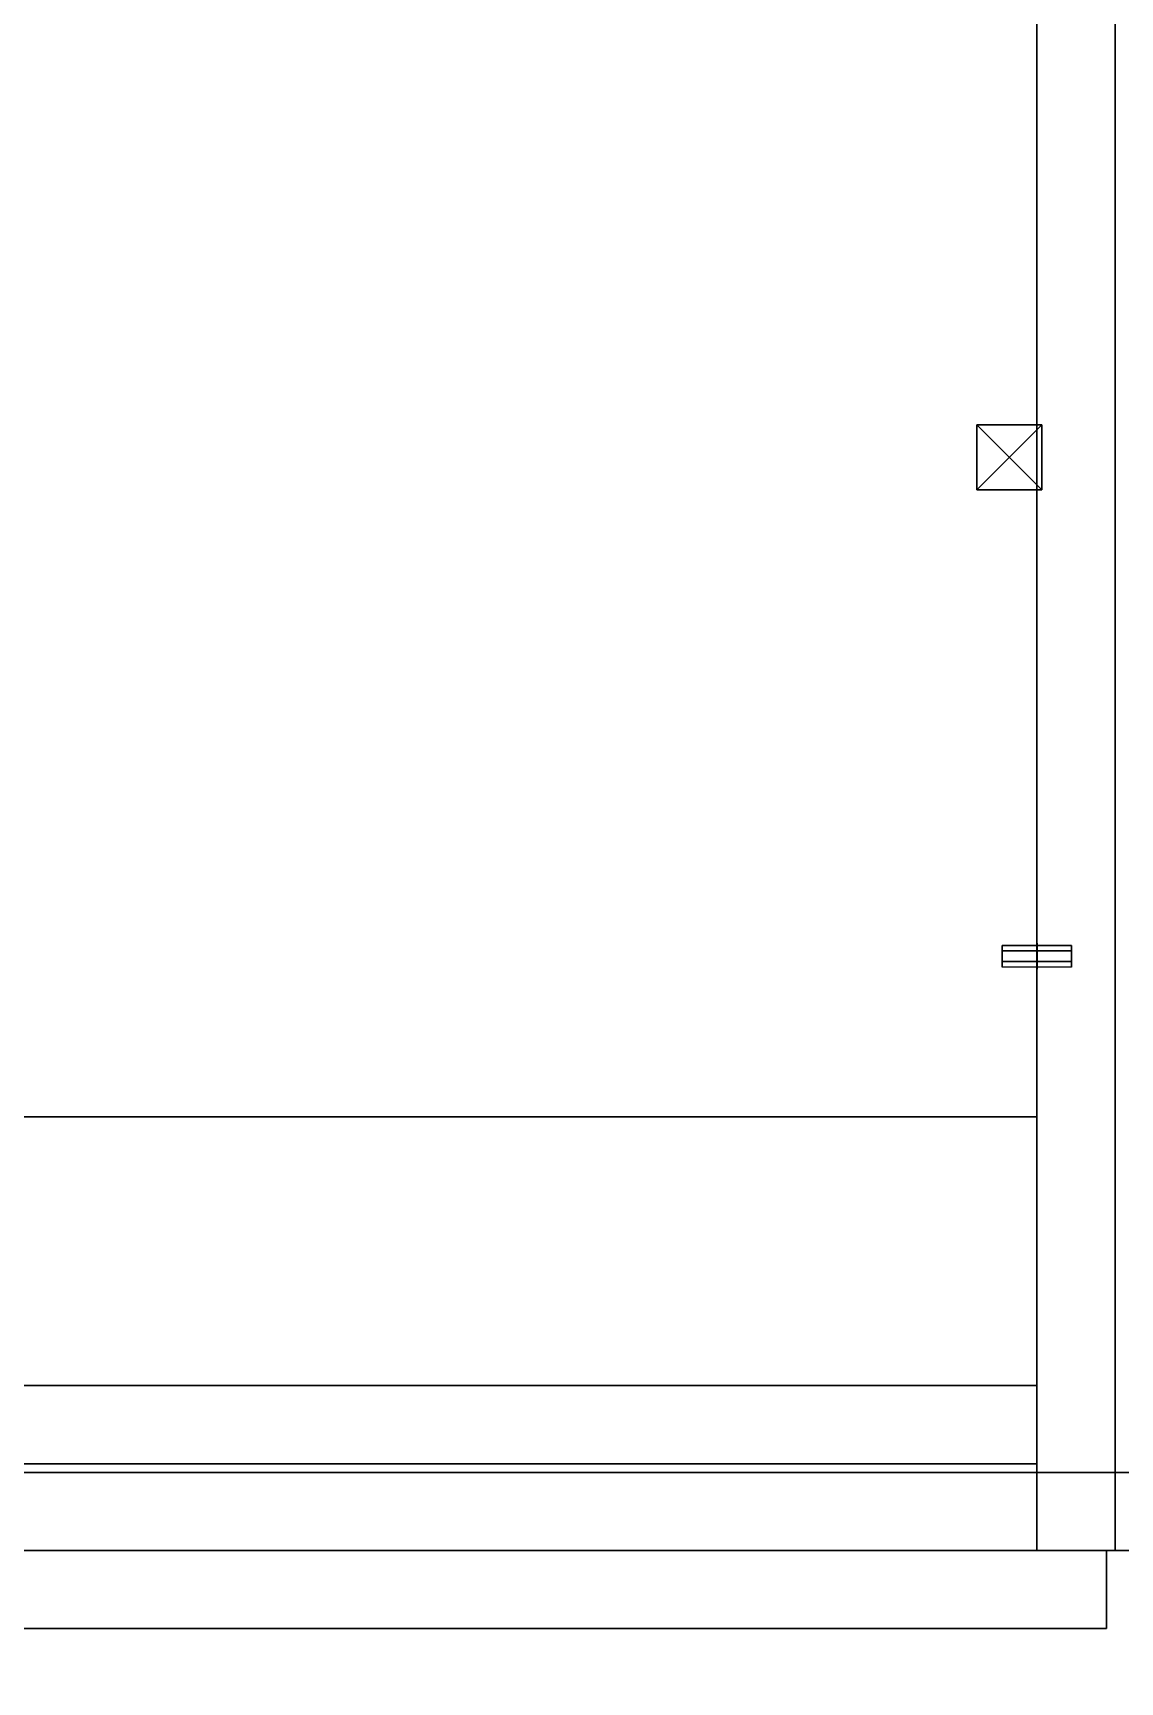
# Model space of a CAD drawing. Extents: x -469 to 3226, y 1395 to 4288.
# Drawn here: x 546.7 to 797.3, y 3527.7 to 3907.9 of the extents above; entities that cross this region are included whole.
import ezdxf

# ---------------------------------------------------------------- set-up
doc = ezdxf.new("R2010")
doc.units = 0
for name, color, linetype in [('LAYER0', 7, 'CONTINUOUS'), ('LAYER1', 7, 'CONTINUOUS'), ('LAYER339', 9, 'CONTINUOUS'), ('LAYER43', 7, 'CONTINUOUS'), ('LAYER44', 7, 'CONTINUOUS'), ('LAYER46', 9, 'CONTINUOUS'), ('LAYER51', 9, 'CONTINUOUS'), ('LAYER54', 9, 'CONTINUOUS'), ('LAYER70', 7, 'CONTINUOUS'), ('LAYER73', 254, 'CONTINUOUS'), ('LAYER77', 253, 'CONTINUOUS'), ('LAYER78', 253, 'CONTINUOUS'), ('LAYER81', 253, 'CONTINUOUS'), ('LAYER82', 253, 'CONTINUOUS')]:
    doc.layers.add(name, color=color, linetype=linetype)

msp = doc.modelspace()

# ---------------------------------------------------------------- linework, layer by layer
at = {"layer": 'LAYER0', "invisible_edges": 1}
for points in [[(3116.174, 4288.024, -5), (-468.8259, 1395.024, -5), (-468.8259, 4288.024, -5), (3116.174, 4288.024, -5)], [(-468.8259, 1395.024, -5), (3116.174, 4288.024, -5), (3116.174, 1395.024, -5), (-468.8259, 1395.024, -5)], [(3116.174, 1395.024), (-468.8259, 4288.024), (-468.8259, 1395.024), (3116.174, 1395.024)], [(-468.8259, 4288.024), (3116.174, 1395.024), (3116.174, 4288.024), (-468.8259, 4288.024)]]:
    msp.add_3dface(points, dxfattribs=at)
at = {"layer": 'LAYER339', "invisible_edges": 1}
for points in [[(2086.174, 3576.024, 2440), (236.1741, 3576.024, 2380), (236.1741, 3576.024, 2440), (2086.174, 3576.024, 2440)], [(236.1741, 3576.024, 2380), (2086.174, 3576.024, 2440), (2086.174, 3576.024, 2380), (236.1741, 3576.024, 2380)], [(2086.174, 3558.024, 2380), (236.1741, 3576.024, 2380), (2086.174, 3576.024, 2380), (2086.174, 3558.024, 2380)], [(236.1741, 3576.024, 2380), (2086.174, 3558.024, 2380), (236.1741, 3558.024, 2380), (236.1741, 3576.024, 2380)], [(236.1741, 3558.024, 2440), (2086.174, 3576.024, 2440), (236.1741, 3576.024, 2440), (236.1741, 3558.024, 2440)], [(2086.174, 3576.024, 2440), (236.1741, 3558.024, 2440), (2086.174, 3558.024, 2440), (2086.174, 3576.024, 2440)], [(2086.174, 3558.024, 2380), (236.1741, 3558.024, 2440), (236.1741, 3558.024, 2380), (2086.174, 3558.024, 2380)], [(236.1741, 3558.024, 2440), (2086.174, 3558.024, 2380), (2086.174, 3558.024, 2440), (236.1741, 3558.024, 2440)]]:
    msp.add_3dface(points, dxfattribs=at)
at = {"layer": 'LAYER43', "invisible_edges": 1}
for points in [[(-235.8259, 4138.023, 2379), (778.1741, 3558.023, 2379), (778.1741, 4138.023, 2379), (-235.8259, 4138.023, 2379)], [(778.1741, 3558.023, 2379), (-235.8259, 4138.023, 2379), (-235.8259, 3558.023, 2379), (778.1741, 3558.023, 2379)], [(-235.8259, 3558.023, 2361), (778.1741, 4138.023, 2361), (778.1741, 3558.023, 2361), (-235.8259, 3558.023, 2361)], [(778.1741, 4138.023, 2361), (-235.8259, 3558.023, 2361), (-235.8259, 4138.023, 2361), (778.1741, 4138.023, 2361)], [(778.1741, 4138.023, 2361), (778.1741, 3558.023, 2379), (778.1741, 3558.023, 2361), (778.1741, 4138.023, 2361)], [(778.1741, 3558.023, 2379), (778.1741, 4138.023, 2361), (778.1741, 4138.023, 2379), (778.1741, 3558.023, 2379)], [(-235.8259, 3558.023, 2361), (778.1741, 3558.023, 2379), (-235.8259, 3558.023, 2379), (-235.8259, 3558.023, 2361)], [(778.1741, 3558.023, 2379), (-235.8259, 3558.023, 2361), (778.1741, 3558.023, 2361), (778.1741, 3558.023, 2379)]]:
    msp.add_3dface(points, dxfattribs=at)
at = {"layer": 'LAYER44', "invisible_edges": 1}
for points in [[(778.1741, 4138.023, 80), (-235.8259, 3558.023, 80), (-235.8259, 4138.023, 80), (778.1741, 4138.023, 80)], [(-235.8259, 3558.023, 80), (778.1741, 4138.023, 80), (778.1741, 3558.023, 80), (-235.8259, 3558.023, 80)], [(778.1741, 3558.023, 98), (-235.8259, 4138.023, 98), (-235.8259, 3558.023, 98), (778.1741, 3558.023, 98)], [(-235.8259, 4138.023, 98), (778.1741, 3558.023, 98), (778.1741, 4138.023, 98), (-235.8259, 4138.023, 98)], [(778.1741, 4138.023, 80), (778.1741, 3558.023, 98), (778.1741, 3558.023, 80), (778.1741, 4138.023, 80)], [(778.1741, 3558.023, 98), (778.1741, 4138.023, 80), (778.1741, 4138.023, 98), (778.1741, 3558.023, 98)], [(778.1741, 3558.023, 98), (-235.8259, 3558.023, 80), (778.1741, 3558.023, 80), (778.1741, 3558.023, 98)], [(-235.8259, 3558.023, 80), (778.1741, 3558.023, 98), (-235.8259, 3558.023, 98), (-235.8259, 3558.023, 80)]]:
    msp.add_3dface(points, dxfattribs=at)
at = {"layer": 'LAYER46', "invisible_edges": 1}
for points in [[(778.1741, 4138.023), (778.1741, 3558.023, 2380), (778.1741, 4138.023, 2380), (778.1741, 4138.023)], [(778.1741, 3558.023, 2380), (778.1741, 4138.023), (778.1741, 3558.023), (778.1741, 3558.023, 2380)], [(778.1741, 4138.023), (796.1741, 3558.023), (778.1741, 3558.023), (778.1741, 4138.023)], [(796.1741, 3558.023), (778.1741, 4138.023), (796.1741, 4138.023), (796.1741, 3558.023)], [(796.1741, 4138.023, 2380), (778.1741, 3558.023, 2380), (796.1741, 3558.023, 2380), (796.1741, 4138.023, 2380)], [(778.1741, 3558.023, 2380), (796.1741, 4138.023, 2380), (778.1741, 4138.023, 2380), (778.1741, 3558.023, 2380)], [(796.1741, 3558.023), (796.1741, 4138.023, 2380), (796.1741, 3558.023, 2380), (796.1741, 3558.023)], [(796.1741, 4138.023, 2380), (796.1741, 3558.023), (796.1741, 4138.023), (796.1741, 4138.023, 2380)], [(796.1741, 3558.023), (778.1741, 3558.023, 2380), (778.1741, 3558.023), (796.1741, 3558.023)], [(778.1741, 3558.023, 2380), (796.1741, 3558.023), (796.1741, 3558.023, 2380), (778.1741, 3558.023, 2380)]]:
    msp.add_3dface(points, dxfattribs=at)
at = {"layer": 'LAYER51', "invisible_edges": 1}
for points in [[(-235.8259, 3596.023), (778.1741, 3596.023, 80), (778.1741, 3596.023), (-235.8259, 3596.023)], [(778.1741, 3596.023, 80), (-235.8259, 3596.023), (-235.8259, 3596.023, 80), (778.1741, 3596.023, 80)], [(-235.8259, 3578.023, 80), (778.1741, 3596.023, 80), (-235.8259, 3596.023, 80), (-235.8259, 3578.023, 80)], [(778.1741, 3596.023, 80), (-235.8259, 3578.023, 80), (778.1741, 3578.023, 80), (778.1741, 3596.023, 80)], [(778.1741, 3578.023), (-235.8259, 3596.023), (778.1741, 3596.023), (778.1741, 3578.023)], [(-235.8259, 3596.023), (778.1741, 3578.023), (-235.8259, 3578.023), (-235.8259, 3596.023)], [(778.1741, 3578.023), (778.1741, 3596.023, 80), (778.1741, 3578.023, 80), (778.1741, 3578.023)], [(778.1741, 3596.023, 80), (778.1741, 3578.023), (778.1741, 3596.023), (778.1741, 3596.023, 80)], [(-235.8259, 3578.023, 80), (778.1741, 3578.023), (778.1741, 3578.023, 80), (-235.8259, 3578.023, 80)], [(778.1741, 3578.023), (-235.8259, 3578.023, 80), (-235.8259, 3578.023), (778.1741, 3578.023)]]:
    msp.add_3dface(points, dxfattribs=at)
at = {"layer": 'LAYER54', "invisible_edges": 1}
for points in [[(794.1718, 3558.022, 83), (318.1718, 3558.022, 2377), (794.1718, 3558.022, 2377), (794.1718, 3558.022, 83)], [(318.1718, 3558.022, 2377), (794.1718, 3558.022, 83), (318.1718, 3558.022, 83), (318.1718, 3558.022, 2377)], [(794.1718, 3558.022, 83), (318.1718, 3540.022, 83), (318.1718, 3558.022, 83), (794.1718, 3558.022, 83)], [(318.1718, 3540.022, 83), (794.1718, 3558.022, 83), (794.1718, 3540.022, 83), (318.1718, 3540.022, 83)], [(794.1718, 3540.022, 2377), (318.1718, 3558.022, 2377), (318.1718, 3540.022, 2377), (794.1718, 3540.022, 2377)], [(318.1718, 3558.022, 2377), (794.1718, 3540.022, 2377), (794.1718, 3558.022, 2377), (318.1718, 3558.022, 2377)], [(794.1718, 3540.022, 2377), (794.1718, 3558.022, 83), (794.1718, 3558.022, 2377), (794.1718, 3540.022, 2377)], [(794.1718, 3558.022, 83), (794.1718, 3540.022, 2377), (794.1718, 3540.022, 83), (794.1718, 3558.022, 83)], [(318.1718, 3540.022, 83), (794.1718, 3540.022, 2377), (318.1718, 3540.022, 2377), (318.1718, 3540.022, 83)], [(794.1718, 3540.022, 2377), (318.1718, 3540.022, 83), (794.1718, 3540.022, 83), (794.1718, 3540.022, 2377)]]:
    msp.add_3dface(points, dxfattribs=at)
at = {"layer": 'LAYER70', "invisible_edges": 1}
for points in [[(778.1741, 4113.423, 2035), (-235.8259, 3658.023, 2035), (-235.8259, 4113.423, 2035), (778.1741, 4113.423, 2035)], [(-235.8259, 3658.023, 2035), (778.1741, 4113.423, 2035), (778.1741, 3658.023, 2035), (-235.8259, 3658.023, 2035)], [(778.1741, 3658.023, 2053), (-235.8259, 4113.423, 2053), (-235.8259, 3658.023, 2053), (778.1741, 3658.023, 2053)], [(-235.8259, 4113.423, 2053), (778.1741, 3658.023, 2053), (778.1741, 4113.423, 2053), (-235.8259, 4113.423, 2053)], [(778.1741, 4113.423, 2035), (778.1741, 3658.023, 2053), (778.1741, 3658.023, 2035), (778.1741, 4113.423, 2035)], [(778.1741, 3658.023, 2053), (778.1741, 4113.423, 2035), (778.1741, 4113.423, 2053), (778.1741, 3658.023, 2053)], [(778.1741, 3658.023, 2053), (-235.8259, 3658.023, 2035), (778.1741, 3658.023, 2035), (778.1741, 3658.023, 2053)], [(-235.8259, 3658.023, 2035), (778.1741, 3658.023, 2053), (-235.8259, 3658.023, 2053), (-235.8259, 3658.023, 2035)]]:
    msp.add_3dface(points, dxfattribs=at)
at = {"layer": 'LAYER73'}
for points in [[(770.1741, 3692.523, 2032.5), (770.1741, 3697.523, 2032.5), (770.1741, 3696.273, 2034.665), (770.1741, 3693.773, 2034.665)], [(770.1741, 3692.523, 2032.5), (770.1741, 3693.773, 2030.335), (770.1741, 3696.273, 2030.335), (770.1741, 3697.523, 2032.5)], [(778.1241, 3698.023, 2032.5), (778.1241, 3692.023, 2032.5), (778.1241, 3693.523, 2035.098), (778.1241, 3696.523, 2035.098)], [(778.1241, 3698.023, 2032.5), (778.1241, 3692.023, 2032.5), (778.1241, 3693.523, 2029.902), (778.1241, 3696.523, 2029.902)], [(778.2241, 3698.023, 2032.5), (778.2241, 3692.023, 2032.5), (778.2241, 3693.523, 2035.098), (778.2241, 3696.523, 2035.098)], [(778.2241, 3698.023, 2032.5), (778.2241, 3692.023, 2032.5), (778.2241, 3693.523, 2029.902), (778.2241, 3696.523, 2029.902)], [(786.1741, 3692.523, 2032.5), (786.1741, 3697.523, 2032.5), (786.1741, 3696.273, 2034.665), (786.1741, 3693.773, 2034.665)], [(786.1741, 3692.523, 2032.5), (786.1741, 3693.773, 2030.335), (786.1741, 3696.273, 2030.335), (786.1741, 3697.523, 2032.5)]]:
    msp.add_3dface(points, dxfattribs=at)
at = {"layer": 'LAYER77'}
for points in [[(764.3241, 3802.523, 1935), (764.3241, 3802.523, 1950), (764.3241, 3817.523, 1935), (764.3241, 3802.523, 1935)], [(764.3241, 3817.523, 1935), (764.3241, 3802.523, 1950), (764.3241, 3817.523, 1950), (764.3241, 3817.523, 1935)], [(764.3241, 3817.523, 1935), (764.3241, 3817.523, 1950), (779.3241, 3817.523, 1935), (764.3241, 3817.523, 1935)], [(779.3241, 3817.523, 1935), (764.3241, 3817.523, 1950), (779.3241, 3817.523, 1950), (779.3241, 3817.523, 1935)], [(764.3241, 3817.523, 1935), (779.3241, 3817.523, 1935), (764.3241, 3802.523, 1935), (764.3241, 3817.523, 1935)], [(764.3241, 3802.523, 1935), (779.3241, 3817.523, 1935), (779.3241, 3802.523, 1935), (764.3241, 3802.523, 1935)], [(764.3241, 3802.523, 1950), (779.3241, 3802.523, 1950), (764.3241, 3817.523, 1950), (764.3241, 3802.523, 1950)], [(764.3241, 3817.523, 1950), (779.3241, 3802.523, 1950), (779.3241, 3817.523, 1950), (764.3241, 3817.523, 1950)], [(779.3241, 3817.523, 1935), (779.3241, 3817.523, 1950), (779.3241, 3802.523, 1935), (779.3241, 3817.523, 1935)], [(779.3241, 3802.523, 1935), (779.3241, 3817.523, 1950), (779.3241, 3802.523, 1950), (779.3241, 3802.523, 1935)], [(764.3241, 3802.523, 1935), (779.3241, 3802.523, 1935), (764.3241, 3802.523, 1950), (764.3241, 3802.523, 1935)], [(764.3241, 3802.523, 1950), (779.3241, 3802.523, 1935), (779.3241, 3802.523, 1950), (764.3241, 3802.523, 1950)]]:
    msp.add_3dface(points, dxfattribs=at)
at = {"layer": 'LAYER78'}
for points in [[(764.3241, 3802.523, 1935), (764.3241, 3802.523, 1950), (764.3241, 3817.523, 1935), (764.3241, 3802.523, 1935)], [(764.3241, 3817.523, 1935), (764.3241, 3802.523, 1950), (764.3241, 3817.523, 1950), (764.3241, 3817.523, 1935)], [(764.3241, 3817.523, 1935), (764.3241, 3817.523, 1950), (779.3241, 3817.523, 1935), (764.3241, 3817.523, 1935)], [(779.3241, 3817.523, 1935), (764.3241, 3817.523, 1950), (779.3241, 3817.523, 1950), (779.3241, 3817.523, 1935)], [(764.3241, 3817.523, 1935), (779.3241, 3817.523, 1935), (764.3241, 3802.523, 1935), (764.3241, 3817.523, 1935)], [(764.3241, 3802.523, 1935), (779.3241, 3817.523, 1935), (779.3241, 3802.523, 1935), (764.3241, 3802.523, 1935)], [(764.3241, 3802.523, 1950), (779.3241, 3802.523, 1950), (764.3241, 3817.523, 1950), (764.3241, 3802.523, 1950)], [(764.3241, 3817.523, 1950), (779.3241, 3802.523, 1950), (779.3241, 3817.523, 1950), (764.3241, 3817.523, 1950)], [(779.3241, 3817.523, 1935), (779.3241, 3817.523, 1950), (779.3241, 3802.523, 1935), (779.3241, 3817.523, 1935)], [(779.3241, 3802.523, 1935), (779.3241, 3817.523, 1950), (779.3241, 3802.523, 1950), (779.3241, 3802.523, 1935)], [(764.3241, 3802.523, 1935), (779.3241, 3802.523, 1935), (764.3241, 3802.523, 1950), (764.3241, 3802.523, 1935)], [(764.3241, 3802.523, 1950), (779.3241, 3802.523, 1935), (779.3241, 3802.523, 1950), (764.3241, 3802.523, 1950)]]:
    msp.add_3dface(points, dxfattribs=at)
at = {"layer": 'LAYER81'}
for points in [[(764.3241, 3802.523, 923), (764.3241, 3802.523, 938), (764.3241, 3817.523, 923), (764.3241, 3802.523, 923)], [(764.3241, 3817.523, 923), (764.3241, 3802.523, 938), (764.3241, 3817.523, 938), (764.3241, 3817.523, 923)], [(764.3241, 3817.523, 923), (764.3241, 3817.523, 938), (779.3241, 3817.523, 923), (764.3241, 3817.523, 923)], [(779.3241, 3817.523, 923), (764.3241, 3817.523, 938), (779.3241, 3817.523, 938), (779.3241, 3817.523, 923)], [(764.3241, 3817.523, 923), (779.3241, 3817.523, 923), (764.3241, 3802.523, 923), (764.3241, 3817.523, 923)], [(764.3241, 3802.523, 923), (779.3241, 3817.523, 923), (779.3241, 3802.523, 923), (764.3241, 3802.523, 923)], [(764.3241, 3802.523, 938), (779.3241, 3802.523, 938), (764.3241, 3817.523, 938), (764.3241, 3802.523, 938)], [(764.3241, 3817.523, 938), (779.3241, 3802.523, 938), (779.3241, 3817.523, 938), (764.3241, 3817.523, 938)], [(779.3241, 3817.523, 923), (779.3241, 3817.523, 938), (779.3241, 3802.523, 923), (779.3241, 3817.523, 923)], [(779.3241, 3802.523, 923), (779.3241, 3817.523, 938), (779.3241, 3802.523, 938), (779.3241, 3802.523, 923)], [(764.3241, 3802.523, 923), (779.3241, 3802.523, 923), (764.3241, 3802.523, 938), (764.3241, 3802.523, 923)], [(764.3241, 3802.523, 938), (779.3241, 3802.523, 923), (779.3241, 3802.523, 938), (764.3241, 3802.523, 938)]]:
    msp.add_3dface(points, dxfattribs=at)
at = {"layer": 'LAYER82'}
for points in [[(764.3241, 3802.523, 923), (764.3241, 3802.523, 938), (764.3241, 3817.523, 923), (764.3241, 3802.523, 923)], [(764.3241, 3817.523, 923), (764.3241, 3802.523, 938), (764.3241, 3817.523, 938), (764.3241, 3817.523, 923)], [(764.3241, 3817.523, 923), (764.3241, 3817.523, 938), (779.3241, 3817.523, 923), (764.3241, 3817.523, 923)], [(779.3241, 3817.523, 923), (764.3241, 3817.523, 938), (779.3241, 3817.523, 938), (779.3241, 3817.523, 923)], [(764.3241, 3817.523, 923), (779.3241, 3817.523, 923), (764.3241, 3802.523, 923), (764.3241, 3817.523, 923)], [(764.3241, 3802.523, 923), (779.3241, 3817.523, 923), (779.3241, 3802.523, 923), (764.3241, 3802.523, 923)], [(764.3241, 3802.523, 938), (779.3241, 3802.523, 938), (764.3241, 3817.523, 938), (764.3241, 3802.523, 938)], [(764.3241, 3817.523, 938), (779.3241, 3802.523, 938), (779.3241, 3817.523, 938), (764.3241, 3817.523, 938)], [(779.3241, 3817.523, 923), (779.3241, 3817.523, 938), (779.3241, 3802.523, 923), (779.3241, 3817.523, 923)], [(779.3241, 3802.523, 923), (779.3241, 3817.523, 938), (779.3241, 3802.523, 938), (779.3241, 3802.523, 923)], [(764.3241, 3802.523, 923), (779.3241, 3802.523, 923), (764.3241, 3802.523, 938), (764.3241, 3802.523, 923)], [(764.3241, 3802.523, 938), (779.3241, 3802.523, 923), (779.3241, 3802.523, 938), (764.3241, 3802.523, 938)]]:
    msp.add_3dface(points, dxfattribs=at)

# ---------------------------------------------------------------- meshes
at = {"layer": 'LAYER1'}
mesh = msp.add_polymesh((5, 2), dxfattribs=at)
for k, corner in enumerate([(2966.174, 1545.024, 2430), (2966.174, 4138.024, 2430), (-318.8259, 1545.024, 2430), (2966.174, 1545.024, 2430), (-318.8259, 4138.024, 2430), (-318.8259, 1545.024, 2430), (2966.174, 4138.024, 2430), (-318.8259, 4138.024, 2430), (3116.174, 4288.024, 2430), (-468.8259, 4288.024, 2430)]):
    mesh.set_mesh_vertex(divmod(k, 2), corner)
at = {"layer": 'LAYER73'}
mesh = msp.add_polymesh((2, 6), dxfattribs=dict(at, n_close=True))
for k, corner in enumerate([(770.1741, 3692.523, 2032.5), (770.1741, 3693.773, 2034.665), (770.1741, 3696.273, 2034.665), (770.1741, 3697.523, 2032.5), (770.1741, 3696.273, 2030.335), (770.1741, 3693.773, 2030.335), (786.1741, 3692.523, 2032.5), (786.1741, 3693.773, 2034.665), (786.1741, 3696.273, 2034.665), (786.1741, 3697.523, 2032.5), (786.1741, 3696.273, 2030.335), (786.1741, 3693.773, 2030.335)]):
    mesh.set_mesh_vertex(divmod(k, 6), corner)
mesh = msp.add_polymesh((2, 6), dxfattribs=dict(at, n_close=True))
for k, corner in enumerate([(778.1241, 3692.023, 2032.5), (778.1241, 3693.523, 2035.098), (778.1241, 3696.523, 2035.098), (778.1241, 3698.023, 2032.5), (778.1241, 3696.523, 2029.902), (778.1241, 3693.523, 2029.902), (778.2241, 3692.023, 2032.5), (778.2241, 3693.523, 2035.098), (778.2241, 3696.523, 2035.098), (778.2241, 3698.023, 2032.5), (778.2241, 3696.523, 2029.902), (778.2241, 3693.523, 2029.902)]):
    mesh.set_mesh_vertex(divmod(k, 6), corner)

doc.saveas('drawing.dxf')
